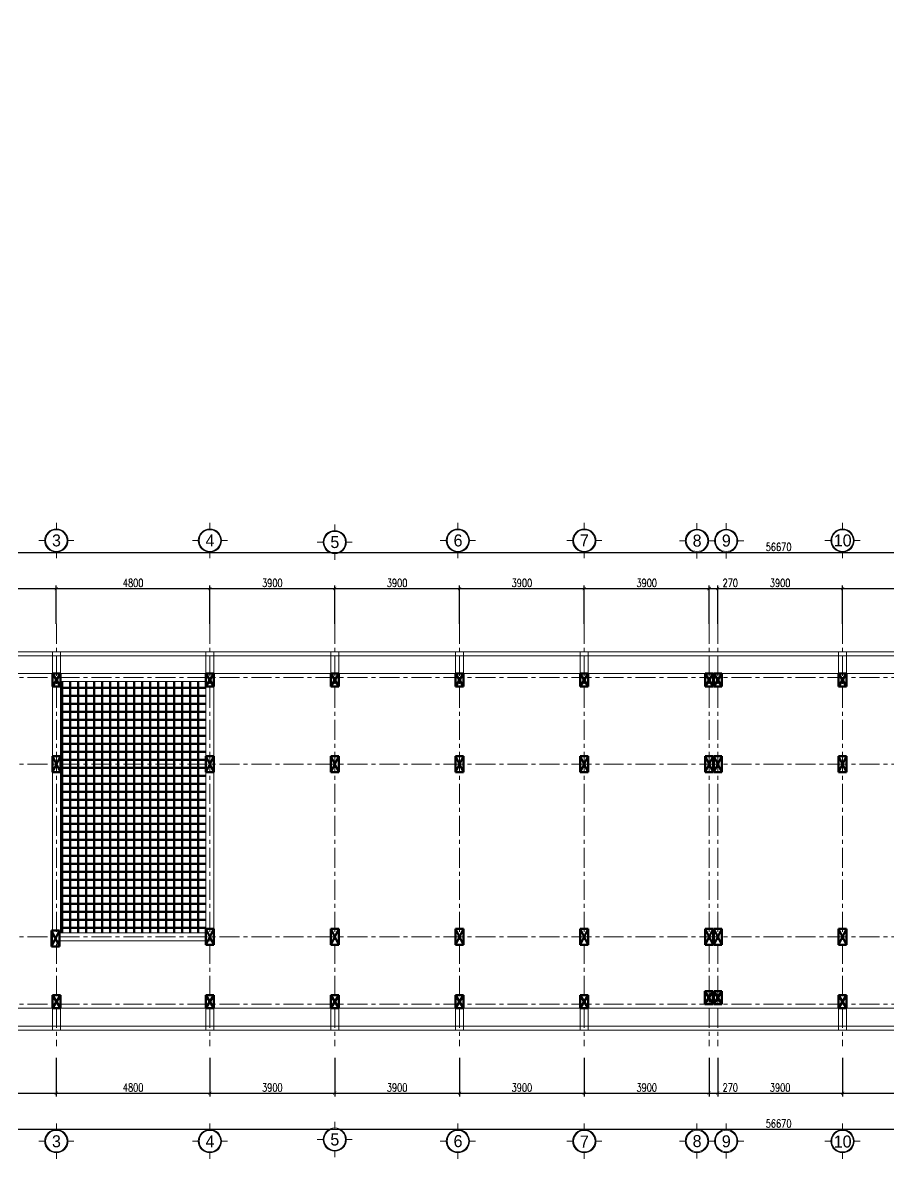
# Model space of a CAD drawing. Header units: millimetres. Extents: x 0 to 8478784, y 0 to 684185.
# Drawn here: x 3937279 to 3964334, y 260266 to 296436 of the extents above; entities that cross this region are included whole.
import ezdxf
from ezdxf.enums import TextEntityAlignment as Align

# ---------------------------------------------------------------- set-up
doc = ezdxf.new("R2010")
doc.units = ezdxf.units.MM
doc.header["$LTSCALE"] = 5000
doc.header["$MEASUREMENT"] = 0
doc.header["$PDMODE"] = 1
doc.header["$PDSIZE"] = -2
doc.linetypes.add('CENTER', pattern=[2, 1.25, -0.25, 0.25, -0.25])
for name, color, linetype, lineweight in [('00-XM.Dim', 8, 'Continuous', 15), ('00-XMT.Axes', 22, 'CENTER', 15), ('00-XMT.Text', 4, 'Continuous', 20), ('01-XMT.Columns', 2, 'Continuous', 25), ('02-XMT.Beams', 94, 'Continuous', 25), ('02-XMT.Beams-Text', 7, 'Continuous', 20), ('net thay', 7, 'Continuous', 15)]:
    doc.layers.add(name, color=color, linetype=linetype, lineweight=lineweight)
doc.styles.add('VnAvantH', font='VHAVAN.TTF')
doc.styles.add('vnsimli 0.7', font='vnsimli.shx', dxfattribs={"width": 0.75})
doc.dimstyles.new('XMT 1-1-100', dxfattribs={"dimscale": 100, "dimtxt": 2.5, "dimasz": 1, "dimexe": 1, "dimexo": 0, "dimgap": 0.5, "dimtad": 1, "dimdec": 0, "dimzin": 0, "dimdsep": 46, "dimtxsty": 'vnsimli 0.7', "dimblk": 'ARCHTICK', "dimcen": 1.5, "dimdle": 1, "dimclrd": 8, "dimclre": 8, "dimclrt": 116, "dimadec": 0, "dimazin": 0, "dimtfac": 1, "dimtdec": 0, "dimtofl": 0, "dimtmove": 0, "dimatfit": 3, "dimfxl": 0.18, "dimtolj": 1, "dimtzin": 0, "dimarcsym": 0})

# ---------------------------------------------------------------- blocks, each defined once
blk = doc.blocks.new('_ArchTick')
at = {"color": 0, "linetype": 'ByBlock', "const_width": 0.15}
blk.add_lwpolyline([(-0.5, -0.5), (0.5, 0.5)], dxfattribs=at)
blk = doc.blocks.new('*D354')
at = {"layer": '00-XM.Dim', "color": 8, "linetype": 'Continuous', "lineweight": -2, "transparency": 16777216}
for p, q in [((3930516, 276892), (3930516, 279996)), ((3987186, 278159), (3987186, 279996)), ((3930416, 279896), (3987286, 279896))]:
    blk.add_line(p, q, dxfattribs=at)
at = {"layer": 'Defpoints', "color": 0, "linetype": 'Continuous', "lineweight": 100, "transparency": 16777216}
for p in [(3987186, 279896), (3987186, 278159), (3930516, 276892)]:
    blk.add_point(p, dxfattribs=at)
at = {"layer": '00-XM.Dim', "color": 8, "linetype": 'Continuous', "lineweight": -2, "transparency": 16777216, "xscale": 100, "yscale": 100, "zscale": 100, "rotation": 180}
blk.add_blockref('_ArchTick', (3930516, 279896), dxfattribs=at)
at = {"layer": '00-XM.Dim', "color": 8, "linetype": 'Continuous', "lineweight": -2, "transparency": 16777216, "xscale": 100, "yscale": 100, "zscale": 100}
blk.add_blockref('_ArchTick', (3987186, 279896), dxfattribs=at)
at = {"layer": '00-XM.Dim', "color": 116, "linetype": 'Continuous', "lineweight": 15, "transparency": 16777216, "insert": (3960888, 280071), "char_height": 250, "attachment_point": 5, "style": 'vnsimli 0.7'}
blk.add_mtext('\\A1;56670', dxfattribs=at)
blk = doc.blocks.new('00-XMT-Axis symbol')
at = {"layer": '00-XMT.Axes', "linetype": 'Continuous'}
for p, q in [((0, 2.9), (0, 4.4)), ((-2.9, 0), (-4.4, 0)), ((2.9, 0), (4.4, 0)), ((0, -2.9), (0, -4.4))]:
    blk.add_line(p, q, dxfattribs=at)
blk.add_circle((0, 0), 2.9, dxfattribs=at)
at = {"layer": '00-XMT.Axes', "color": 7, "linetype": 'Continuous'}
blk.add_circle((0, 0), 2.7, dxfattribs=at)
at = {"layer": '00-XMT.Text', "color": 7, "style": 'VnAvantH'}
blk.add_attdef('00', text='', height=3, dxfattribs=at).set_placement((0.03, -1.47), align=Align.CENTER)
blk = doc.blocks.new('*D356')
at = {"layer": '00-XM.Dim', "color": 8, "linetype": 'Continuous', "lineweight": -2, "transparency": 16777216}
for p, q in [((3934316, 278771), (3938416, 278771)), ((3934416, 277670), (3934416, 278871)), ((3938316, 277670), (3938316, 278871))]:
    blk.add_line(p, q, dxfattribs=at)
at = {"layer": 'Defpoints', "color": 0, "linetype": 'Continuous', "lineweight": 100, "transparency": 16777216}
for p in [(3938316, 278771), (3934416, 277670), (3938316, 277670)]:
    blk.add_point(p, dxfattribs=at)
at = {"layer": '00-XM.Dim', "color": 8, "linetype": 'Continuous', "lineweight": -2, "transparency": 16777216, "xscale": 100, "yscale": 100, "zscale": 100, "rotation": 180}
blk.add_blockref('_ArchTick', (3934416, 278771), dxfattribs=at)
at = {"layer": '00-XM.Dim', "color": 8, "linetype": 'Continuous', "lineweight": -2, "transparency": 16777216, "xscale": 100, "yscale": 100, "zscale": 100}
blk.add_blockref('_ArchTick', (3938316, 278771), dxfattribs=at)
at = {"layer": '00-XM.Dim', "color": 116, "linetype": 'Continuous', "lineweight": 15, "transparency": 16777216, "insert": (3936366, 278946), "char_height": 250, "attachment_point": 5, "style": 'vnsimli 0.7'}
blk.add_mtext('\\A1;3900', dxfattribs=at)
blk = doc.blocks.new('*D357')
at = {"layer": '00-XM.Dim', "color": 8, "linetype": 'Continuous', "lineweight": -2, "transparency": 16777216}
for p, q in [((3938216, 278771), (3943216, 278771)), ((3938316, 277670), (3938316, 278871)), ((3943116, 277670), (3943116, 278871))]:
    blk.add_line(p, q, dxfattribs=at)
at = {"layer": 'Defpoints', "color": 0, "linetype": 'Continuous', "lineweight": 100, "transparency": 16777216}
for p in [(3943116, 278771), (3938316, 277670), (3943116, 277670)]:
    blk.add_point(p, dxfattribs=at)
at = {"layer": '00-XM.Dim', "color": 8, "linetype": 'Continuous', "lineweight": -2, "transparency": 16777216, "xscale": 100, "yscale": 100, "zscale": 100, "rotation": 180}
blk.add_blockref('_ArchTick', (3938316, 278771), dxfattribs=at)
at = {"layer": '00-XM.Dim', "color": 8, "linetype": 'Continuous', "lineweight": -2, "transparency": 16777216, "xscale": 100, "yscale": 100, "zscale": 100}
blk.add_blockref('_ArchTick', (3943116, 278771), dxfattribs=at)
at = {"layer": '00-XM.Dim', "color": 116, "linetype": 'Continuous', "lineweight": 15, "transparency": 16777216, "insert": (3940716, 278946), "char_height": 250, "attachment_point": 5, "style": 'vnsimli 0.7'}
blk.add_mtext('\\A1;4800', dxfattribs=at)
blk = doc.blocks.new('*D358')
at = {"layer": '00-XM.Dim', "color": 8, "linetype": 'Continuous', "lineweight": -2, "transparency": 16777216}
for p, q in [((3943016, 278771), (3947116, 278771)), ((3943116, 277670), (3943116, 278871)), ((3947016, 277670), (3947016, 278871))]:
    blk.add_line(p, q, dxfattribs=at)
at = {"layer": 'Defpoints', "color": 0, "linetype": 'Continuous', "lineweight": 100, "transparency": 16777216}
for p in [(3947016, 278771), (3943116, 277670), (3947016, 277670)]:
    blk.add_point(p, dxfattribs=at)
at = {"layer": '00-XM.Dim', "color": 8, "linetype": 'Continuous', "lineweight": -2, "transparency": 16777216, "xscale": 100, "yscale": 100, "zscale": 100, "rotation": 180}
blk.add_blockref('_ArchTick', (3943116, 278771), dxfattribs=at)
at = {"layer": '00-XM.Dim', "color": 8, "linetype": 'Continuous', "lineweight": -2, "transparency": 16777216, "xscale": 100, "yscale": 100, "zscale": 100}
blk.add_blockref('_ArchTick', (3947016, 278771), dxfattribs=at)
at = {"layer": '00-XM.Dim', "color": 116, "linetype": 'Continuous', "lineweight": 15, "transparency": 16777216, "insert": (3945066, 278946), "char_height": 250, "attachment_point": 5, "style": 'vnsimli 0.7'}
blk.add_mtext('\\A1;3900', dxfattribs=at)
blk = doc.blocks.new('*D359')
at = {"layer": '00-XM.Dim', "color": 8, "linetype": 'Continuous', "lineweight": -2, "transparency": 16777216}
for p, q in [((3946916, 278771), (3951016, 278771)), ((3947016, 277670), (3947016, 278871)), ((3950916, 277670), (3950916, 278871))]:
    blk.add_line(p, q, dxfattribs=at)
at = {"layer": 'Defpoints', "color": 0, "linetype": 'Continuous', "lineweight": 100, "transparency": 16777216}
for p in [(3950916, 278771), (3947016, 277670), (3950916, 277670)]:
    blk.add_point(p, dxfattribs=at)
at = {"layer": '00-XM.Dim', "color": 8, "linetype": 'Continuous', "lineweight": -2, "transparency": 16777216, "xscale": 100, "yscale": 100, "zscale": 100, "rotation": 180}
blk.add_blockref('_ArchTick', (3947016, 278771), dxfattribs=at)
at = {"layer": '00-XM.Dim', "color": 8, "linetype": 'Continuous', "lineweight": -2, "transparency": 16777216, "xscale": 100, "yscale": 100, "zscale": 100}
blk.add_blockref('_ArchTick', (3950916, 278771), dxfattribs=at)
at = {"layer": '00-XM.Dim', "color": 116, "linetype": 'Continuous', "lineweight": 15, "transparency": 16777216, "insert": (3948966, 278946), "char_height": 250, "attachment_point": 5, "style": 'vnsimli 0.7'}
blk.add_mtext('\\A1;3900', dxfattribs=at)
blk = doc.blocks.new('*D360')
at = {"layer": '00-XM.Dim', "color": 8, "linetype": 'Continuous', "lineweight": -2, "transparency": 16777216}
for p, q in [((3950816, 278771), (3954916, 278771)), ((3950916, 277670), (3950916, 278871)), ((3954816, 277670), (3954816, 278871))]:
    blk.add_line(p, q, dxfattribs=at)
at = {"layer": 'Defpoints', "color": 0, "linetype": 'Continuous', "lineweight": 100, "transparency": 16777216}
for p in [(3954816, 278771), (3950916, 277670), (3954816, 277670)]:
    blk.add_point(p, dxfattribs=at)
at = {"layer": '00-XM.Dim', "color": 8, "linetype": 'Continuous', "lineweight": -2, "transparency": 16777216, "xscale": 100, "yscale": 100, "zscale": 100, "rotation": 180}
blk.add_blockref('_ArchTick', (3950916, 278771), dxfattribs=at)
at = {"layer": '00-XM.Dim', "color": 8, "linetype": 'Continuous', "lineweight": -2, "transparency": 16777216, "xscale": 100, "yscale": 100, "zscale": 100}
blk.add_blockref('_ArchTick', (3954816, 278771), dxfattribs=at)
at = {"layer": '00-XM.Dim', "color": 116, "linetype": 'Continuous', "lineweight": 15, "transparency": 16777216, "insert": (3952866, 278946), "char_height": 250, "attachment_point": 5, "style": 'vnsimli 0.7'}
blk.add_mtext('\\A1;3900', dxfattribs=at)
blk = doc.blocks.new('*D361')
at = {"layer": '00-XM.Dim', "color": 8, "linetype": 'Continuous', "lineweight": -2, "transparency": 16777216}
for p, q in [((3954716, 278771), (3958816, 278771)), ((3954816, 277670), (3954816, 278871)), ((3958716, 277670), (3958716, 278871))]:
    blk.add_line(p, q, dxfattribs=at)
at = {"layer": 'Defpoints', "color": 0, "linetype": 'Continuous', "lineweight": 100, "transparency": 16777216}
for p in [(3958716, 278771), (3954816, 277670), (3958716, 277670)]:
    blk.add_point(p, dxfattribs=at)
at = {"layer": '00-XM.Dim', "color": 8, "linetype": 'Continuous', "lineweight": -2, "transparency": 16777216, "xscale": 100, "yscale": 100, "zscale": 100, "rotation": 180}
blk.add_blockref('_ArchTick', (3954816, 278771), dxfattribs=at)
at = {"layer": '00-XM.Dim', "color": 8, "linetype": 'Continuous', "lineweight": -2, "transparency": 16777216, "xscale": 100, "yscale": 100, "zscale": 100}
blk.add_blockref('_ArchTick', (3958716, 278771), dxfattribs=at)
at = {"layer": '00-XM.Dim', "color": 116, "linetype": 'Continuous', "lineweight": 15, "transparency": 16777216, "insert": (3956766, 278946), "char_height": 250, "attachment_point": 5, "style": 'vnsimli 0.7'}
blk.add_mtext('\\A1;3900', dxfattribs=at)
blk = doc.blocks.new('*D362')
at = {"layer": '00-XM.Dim', "color": 8, "linetype": 'Continuous', "lineweight": -2, "transparency": 16777216}
for p, q in [((3958616, 278771), (3958986, 278771)), ((3958716, 277670), (3958716, 278871)), ((3958986, 277670), (3958986, 278871)), ((3958986, 278771), (3959669, 278771))]:
    blk.add_line(p, q, dxfattribs=at)
at = {"layer": 'Defpoints', "color": 0, "linetype": 'Continuous', "lineweight": 100, "transparency": 16777216}
for p in [(3958986, 278771), (3958716, 277670), (3958986, 277670)]:
    blk.add_point(p, dxfattribs=at)
at = {"layer": '00-XM.Dim', "color": 8, "linetype": 'Continuous', "lineweight": -2, "transparency": 16777216, "xscale": 100, "yscale": 100, "zscale": 100, "rotation": 180}
blk.add_blockref('_ArchTick', (3958716, 278771), dxfattribs=at)
at = {"layer": '00-XM.Dim', "color": 8, "linetype": 'Continuous', "lineweight": -2, "transparency": 16777216, "xscale": 100, "yscale": 100, "zscale": 100}
blk.add_blockref('_ArchTick', (3958986, 278771), dxfattribs=at)
at = {"layer": '00-XM.Dim', "color": 116, "linetype": 'Continuous', "lineweight": 15, "transparency": 16777216, "insert": (3959378, 278946), "char_height": 250, "attachment_point": 5, "style": 'vnsimli 0.7'}
blk.add_mtext('\\A1;270', dxfattribs=at)
blk = doc.blocks.new('*D363')
at = {"layer": '00-XM.Dim', "color": 8, "linetype": 'Continuous', "lineweight": -2, "transparency": 16777216}
for p, q in [((3958886, 278771), (3962986, 278771)), ((3958986, 277670), (3958986, 278871)), ((3962886, 277670), (3962886, 278871))]:
    blk.add_line(p, q, dxfattribs=at)
at = {"layer": 'Defpoints', "color": 0, "linetype": 'Continuous', "lineweight": 100, "transparency": 16777216}
for p in [(3962886, 278771), (3958986, 277670), (3962886, 277670)]:
    blk.add_point(p, dxfattribs=at)
at = {"layer": '00-XM.Dim', "color": 8, "linetype": 'Continuous', "lineweight": -2, "transparency": 16777216, "xscale": 100, "yscale": 100, "zscale": 100, "rotation": 180}
blk.add_blockref('_ArchTick', (3958986, 278771), dxfattribs=at)
at = {"layer": '00-XM.Dim', "color": 8, "linetype": 'Continuous', "lineweight": -2, "transparency": 16777216, "xscale": 100, "yscale": 100, "zscale": 100}
blk.add_blockref('_ArchTick', (3962886, 278771), dxfattribs=at)
at = {"layer": '00-XM.Dim', "color": 116, "linetype": 'Continuous', "lineweight": 15, "transparency": 16777216, "insert": (3960936, 278946), "char_height": 250, "attachment_point": 5, "style": 'vnsimli 0.7'}
blk.add_mtext('\\A1;3900', dxfattribs=at)
blk = doc.blocks.new('*D364')
at = {"layer": '00-XM.Dim', "color": 8, "linetype": 'Continuous', "lineweight": -2, "transparency": 16777216}
for p, q in [((3962786, 278771), (3966886, 278771)), ((3962886, 277670), (3962886, 278871)), ((3966786, 277670), (3966786, 278871))]:
    blk.add_line(p, q, dxfattribs=at)
at = {"layer": 'Defpoints', "color": 0, "linetype": 'Continuous', "lineweight": 100, "transparency": 16777216}
for p in [(3966786, 278771), (3962886, 277670), (3966786, 277670)]:
    blk.add_point(p, dxfattribs=at)
at = {"layer": '00-XM.Dim', "color": 8, "linetype": 'Continuous', "lineweight": -2, "transparency": 16777216, "xscale": 100, "yscale": 100, "zscale": 100, "rotation": 180}
blk.add_blockref('_ArchTick', (3962886, 278771), dxfattribs=at)
at = {"layer": '00-XM.Dim', "color": 8, "linetype": 'Continuous', "lineweight": -2, "transparency": 16777216, "xscale": 100, "yscale": 100, "zscale": 100}
blk.add_blockref('_ArchTick', (3966786, 278771), dxfattribs=at)
at = {"layer": '00-XM.Dim', "color": 116, "linetype": 'Continuous', "lineweight": 15, "transparency": 16777216, "insert": (3964836, 278946), "char_height": 250, "attachment_point": 5, "style": 'vnsimli 0.7'}
blk.add_mtext('\\A1;3900', dxfattribs=at)
blk = doc.blocks.new('*D370')
at = {"layer": '00-XM.Dim', "color": 8, "linetype": 'Continuous', "lineweight": -2, "transparency": 16777216}
for p, q in [((3930516, 264885), (3930516, 261780)), ((3987186, 263617), (3987186, 261780)), ((3930416, 261880), (3987286, 261880))]:
    blk.add_line(p, q, dxfattribs=at)
at = {"layer": 'Defpoints', "color": 0, "linetype": 'Continuous', "lineweight": 100, "transparency": 16777216}
for p in [(3930516, 264885), (3987186, 263617), (3987186, 261880)]:
    blk.add_point(p, dxfattribs=at)
at = {"layer": '00-XM.Dim', "color": 8, "linetype": 'Continuous', "lineweight": -2, "transparency": 16777216, "xscale": 100, "yscale": 100, "zscale": 100, "rotation": 180}
blk.add_blockref('_ArchTick', (3930516, 261880), dxfattribs=at)
at = {"layer": '00-XM.Dim', "color": 8, "linetype": 'Continuous', "lineweight": -2, "transparency": 16777216, "xscale": 100, "yscale": 100, "zscale": 100}
blk.add_blockref('_ArchTick', (3987186, 261880), dxfattribs=at)
at = {"layer": '00-XM.Dim', "color": 116, "linetype": 'Continuous', "lineweight": 15, "transparency": 16777216, "insert": (3960888, 262055), "char_height": 250, "attachment_point": 5, "style": 'vnsimli 0.7'}
blk.add_mtext('\\A1;56670', dxfattribs=at)
blk = doc.blocks.new('*D328')
at = {"layer": '00-XM.Dim', "color": 8, "linetype": 'Continuous', "lineweight": -2, "transparency": 16777216}
for p, q in [((3934416, 264106), (3934416, 262905)), ((3938316, 264106), (3938316, 262905)), ((3934316, 263005), (3938416, 263005))]:
    blk.add_line(p, q, dxfattribs=at)
at = {"layer": 'Defpoints', "color": 0, "linetype": 'Continuous', "lineweight": 100, "transparency": 16777216}
for p in [(3934416, 264106), (3938316, 264106), (3938316, 263005)]:
    blk.add_point(p, dxfattribs=at)
at = {"layer": '00-XM.Dim', "color": 8, "linetype": 'Continuous', "lineweight": -2, "transparency": 16777216, "xscale": 100, "yscale": 100, "zscale": 100, "rotation": 180}
blk.add_blockref('_ArchTick', (3934416, 263005), dxfattribs=at)
at = {"layer": '00-XM.Dim', "color": 8, "linetype": 'Continuous', "lineweight": -2, "transparency": 16777216, "xscale": 100, "yscale": 100, "zscale": 100}
blk.add_blockref('_ArchTick', (3938316, 263005), dxfattribs=at)
at = {"layer": '00-XM.Dim', "color": 116, "linetype": 'Continuous', "lineweight": 15, "transparency": 16777216, "insert": (3936366, 263180), "char_height": 250, "attachment_point": 5, "style": 'vnsimli 0.7'}
blk.add_mtext('\\A1;3900', dxfattribs=at)
blk = doc.blocks.new('*D329')
at = {"layer": '00-XM.Dim', "color": 8, "linetype": 'Continuous', "lineweight": -2, "transparency": 16777216}
for p, q in [((3938316, 264106), (3938316, 262905)), ((3943116, 264106), (3943116, 262905)), ((3938216, 263005), (3943216, 263005))]:
    blk.add_line(p, q, dxfattribs=at)
at = {"layer": 'Defpoints', "color": 0, "linetype": 'Continuous', "lineweight": 100, "transparency": 16777216}
for p in [(3938316, 264106), (3943116, 264106), (3943116, 263005)]:
    blk.add_point(p, dxfattribs=at)
at = {"layer": '00-XM.Dim', "color": 8, "linetype": 'Continuous', "lineweight": -2, "transparency": 16777216, "xscale": 100, "yscale": 100, "zscale": 100, "rotation": 180}
blk.add_blockref('_ArchTick', (3938316, 263005), dxfattribs=at)
at = {"layer": '00-XM.Dim', "color": 8, "linetype": 'Continuous', "lineweight": -2, "transparency": 16777216, "xscale": 100, "yscale": 100, "zscale": 100}
blk.add_blockref('_ArchTick', (3943116, 263005), dxfattribs=at)
at = {"layer": '00-XM.Dim', "color": 116, "linetype": 'Continuous', "lineweight": 15, "transparency": 16777216, "insert": (3940716, 263180), "char_height": 250, "attachment_point": 5, "style": 'vnsimli 0.7'}
blk.add_mtext('\\A1;4800', dxfattribs=at)
blk = doc.blocks.new('*D330')
at = {"layer": '00-XM.Dim', "color": 8, "linetype": 'Continuous', "lineweight": -2, "transparency": 16777216}
for p, q in [((3943116, 264106), (3943116, 262905)), ((3947016, 264106), (3947016, 262905)), ((3943016, 263005), (3947116, 263005))]:
    blk.add_line(p, q, dxfattribs=at)
at = {"layer": 'Defpoints', "color": 0, "linetype": 'Continuous', "lineweight": 100, "transparency": 16777216}
for p in [(3943116, 264106), (3947016, 264106), (3947016, 263005)]:
    blk.add_point(p, dxfattribs=at)
at = {"layer": '00-XM.Dim', "color": 8, "linetype": 'Continuous', "lineweight": -2, "transparency": 16777216, "xscale": 100, "yscale": 100, "zscale": 100, "rotation": 180}
blk.add_blockref('_ArchTick', (3943116, 263005), dxfattribs=at)
at = {"layer": '00-XM.Dim', "color": 8, "linetype": 'Continuous', "lineweight": -2, "transparency": 16777216, "xscale": 100, "yscale": 100, "zscale": 100}
blk.add_blockref('_ArchTick', (3947016, 263005), dxfattribs=at)
at = {"layer": '00-XM.Dim', "color": 116, "linetype": 'Continuous', "lineweight": 15, "transparency": 16777216, "insert": (3945066, 263180), "char_height": 250, "attachment_point": 5, "style": 'vnsimli 0.7'}
blk.add_mtext('\\A1;3900', dxfattribs=at)
blk = doc.blocks.new('*D331')
at = {"layer": '00-XM.Dim', "color": 8, "linetype": 'Continuous', "lineweight": -2, "transparency": 16777216}
for p, q in [((3947016, 264106), (3947016, 262905)), ((3950916, 264106), (3950916, 262905)), ((3946916, 263005), (3951016, 263005))]:
    blk.add_line(p, q, dxfattribs=at)
at = {"layer": 'Defpoints', "color": 0, "linetype": 'Continuous', "lineweight": 100, "transparency": 16777216}
for p in [(3947016, 264106), (3950916, 264106), (3950916, 263005)]:
    blk.add_point(p, dxfattribs=at)
at = {"layer": '00-XM.Dim', "color": 8, "linetype": 'Continuous', "lineweight": -2, "transparency": 16777216, "xscale": 100, "yscale": 100, "zscale": 100, "rotation": 180}
blk.add_blockref('_ArchTick', (3947016, 263005), dxfattribs=at)
at = {"layer": '00-XM.Dim', "color": 8, "linetype": 'Continuous', "lineweight": -2, "transparency": 16777216, "xscale": 100, "yscale": 100, "zscale": 100}
blk.add_blockref('_ArchTick', (3950916, 263005), dxfattribs=at)
at = {"layer": '00-XM.Dim', "color": 116, "linetype": 'Continuous', "lineweight": 15, "transparency": 16777216, "insert": (3948966, 263180), "char_height": 250, "attachment_point": 5, "style": 'vnsimli 0.7'}
blk.add_mtext('\\A1;3900', dxfattribs=at)
blk = doc.blocks.new('*D332')
at = {"layer": '00-XM.Dim', "color": 8, "linetype": 'Continuous', "lineweight": -2, "transparency": 16777216}
for p, q in [((3950916, 264106), (3950916, 262905)), ((3954816, 264106), (3954816, 262905)), ((3950816, 263005), (3954916, 263005))]:
    blk.add_line(p, q, dxfattribs=at)
at = {"layer": 'Defpoints', "color": 0, "linetype": 'Continuous', "lineweight": 100, "transparency": 16777216}
for p in [(3950916, 264106), (3954816, 264106), (3954816, 263005)]:
    blk.add_point(p, dxfattribs=at)
at = {"layer": '00-XM.Dim', "color": 8, "linetype": 'Continuous', "lineweight": -2, "transparency": 16777216, "xscale": 100, "yscale": 100, "zscale": 100, "rotation": 180}
blk.add_blockref('_ArchTick', (3950916, 263005), dxfattribs=at)
at = {"layer": '00-XM.Dim', "color": 8, "linetype": 'Continuous', "lineweight": -2, "transparency": 16777216, "xscale": 100, "yscale": 100, "zscale": 100}
blk.add_blockref('_ArchTick', (3954816, 263005), dxfattribs=at)
at = {"layer": '00-XM.Dim', "color": 116, "linetype": 'Continuous', "lineweight": 15, "transparency": 16777216, "insert": (3952866, 263180), "char_height": 250, "attachment_point": 5, "style": 'vnsimli 0.7'}
blk.add_mtext('\\A1;3900', dxfattribs=at)
blk = doc.blocks.new('*D333')
at = {"layer": '00-XM.Dim', "color": 8, "linetype": 'Continuous', "lineweight": -2, "transparency": 16777216}
for p, q in [((3954816, 264106), (3954816, 262905)), ((3958716, 264106), (3958716, 262905)), ((3954716, 263005), (3958816, 263005))]:
    blk.add_line(p, q, dxfattribs=at)
at = {"layer": 'Defpoints', "color": 0, "linetype": 'Continuous', "lineweight": 100, "transparency": 16777216}
for p in [(3954816, 264106), (3958716, 264106), (3958716, 263005)]:
    blk.add_point(p, dxfattribs=at)
at = {"layer": '00-XM.Dim', "color": 8, "linetype": 'Continuous', "lineweight": -2, "transparency": 16777216, "xscale": 100, "yscale": 100, "zscale": 100, "rotation": 180}
blk.add_blockref('_ArchTick', (3954816, 263005), dxfattribs=at)
at = {"layer": '00-XM.Dim', "color": 8, "linetype": 'Continuous', "lineweight": -2, "transparency": 16777216, "xscale": 100, "yscale": 100, "zscale": 100}
blk.add_blockref('_ArchTick', (3958716, 263005), dxfattribs=at)
at = {"layer": '00-XM.Dim', "color": 116, "linetype": 'Continuous', "lineweight": 15, "transparency": 16777216, "insert": (3956766, 263180), "char_height": 250, "attachment_point": 5, "style": 'vnsimli 0.7'}
blk.add_mtext('\\A1;3900', dxfattribs=at)
blk = doc.blocks.new('*D334')
at = {"layer": '00-XM.Dim', "color": 8, "linetype": 'Continuous', "lineweight": -2, "transparency": 16777216}
for p, q in [((3958716, 264106), (3958716, 262905)), ((3958986, 264106), (3958986, 262905)), ((3958616, 263005), (3958986, 263005)), ((3958986, 263005), (3959669, 263005))]:
    blk.add_line(p, q, dxfattribs=at)
at = {"layer": 'Defpoints', "color": 0, "linetype": 'Continuous', "lineweight": 100, "transparency": 16777216}
for p in [(3958716, 264106), (3958986, 264106), (3958986, 263005)]:
    blk.add_point(p, dxfattribs=at)
at = {"layer": '00-XM.Dim', "color": 8, "linetype": 'Continuous', "lineweight": -2, "transparency": 16777216, "xscale": 100, "yscale": 100, "zscale": 100, "rotation": 180}
blk.add_blockref('_ArchTick', (3958716, 263005), dxfattribs=at)
at = {"layer": '00-XM.Dim', "color": 8, "linetype": 'Continuous', "lineweight": -2, "transparency": 16777216, "xscale": 100, "yscale": 100, "zscale": 100}
blk.add_blockref('_ArchTick', (3958986, 263005), dxfattribs=at)
at = {"layer": '00-XM.Dim', "color": 116, "linetype": 'Continuous', "lineweight": 15, "transparency": 16777216, "insert": (3959378, 263180), "char_height": 250, "attachment_point": 5, "style": 'vnsimli 0.7'}
blk.add_mtext('\\A1;270', dxfattribs=at)
blk = doc.blocks.new('*D335')
at = {"layer": '00-XM.Dim', "color": 8, "linetype": 'Continuous', "lineweight": -2, "transparency": 16777216}
for p, q in [((3958986, 264106), (3958986, 262905)), ((3962886, 264106), (3962886, 262905)), ((3958886, 263005), (3962986, 263005))]:
    blk.add_line(p, q, dxfattribs=at)
at = {"layer": 'Defpoints', "color": 0, "linetype": 'Continuous', "lineweight": 100, "transparency": 16777216}
for p in [(3958986, 264106), (3962886, 264106), (3962886, 263005)]:
    blk.add_point(p, dxfattribs=at)
at = {"layer": '00-XM.Dim', "color": 8, "linetype": 'Continuous', "lineweight": -2, "transparency": 16777216, "xscale": 100, "yscale": 100, "zscale": 100, "rotation": 180}
blk.add_blockref('_ArchTick', (3958986, 263005), dxfattribs=at)
at = {"layer": '00-XM.Dim', "color": 8, "linetype": 'Continuous', "lineweight": -2, "transparency": 16777216, "xscale": 100, "yscale": 100, "zscale": 100}
blk.add_blockref('_ArchTick', (3962886, 263005), dxfattribs=at)
at = {"layer": '00-XM.Dim', "color": 116, "linetype": 'Continuous', "lineweight": 15, "transparency": 16777216, "insert": (3960936, 263180), "char_height": 250, "attachment_point": 5, "style": 'vnsimli 0.7'}
blk.add_mtext('\\A1;3900', dxfattribs=at)
blk = doc.blocks.new('*D336')
at = {"layer": '00-XM.Dim', "color": 8, "linetype": 'Continuous', "lineweight": -2, "transparency": 16777216}
for p, q in [((3962886, 264106), (3962886, 262905)), ((3966786, 264106), (3966786, 262905)), ((3962786, 263005), (3966886, 263005))]:
    blk.add_line(p, q, dxfattribs=at)
at = {"layer": 'Defpoints', "color": 0, "linetype": 'Continuous', "lineweight": 100, "transparency": 16777216}
for p in [(3962886, 264106), (3966786, 264106), (3966786, 263005)]:
    blk.add_point(p, dxfattribs=at)
at = {"layer": '00-XM.Dim', "color": 8, "linetype": 'Continuous', "lineweight": -2, "transparency": 16777216, "xscale": 100, "yscale": 100, "zscale": 100, "rotation": 180}
blk.add_blockref('_ArchTick', (3962886, 263005), dxfattribs=at)
at = {"layer": '00-XM.Dim', "color": 8, "linetype": 'Continuous', "lineweight": -2, "transparency": 16777216, "xscale": 100, "yscale": 100, "zscale": 100}
blk.add_blockref('_ArchTick', (3966786, 263005), dxfattribs=at)
at = {"layer": '00-XM.Dim', "color": 116, "linetype": 'Continuous', "lineweight": 15, "transparency": 16777216, "insert": (3964836, 263180), "char_height": 250, "attachment_point": 5, "style": 'vnsimli 0.7'}
blk.add_mtext('\\A1;3900', dxfattribs=at)

msp = doc.modelspace()

# ---------------------------------------------------------------- hatches: boundary and pattern name
at = {"layer": '02-XMT.Beams', "lineweight": 100}
h = msp.add_hatch(dxfattribs=at)
h.set_pattern_fill('NET', color=256, scale=2000, style=0)
h.set_pattern_definition([(0, (0, -14077.5), (0, 250), []), (90, (0, -14077.5), (-250, 2e-14), [])])
h.paths.add_polyline_path([(3938441.5, 271413.2), (3938441.5, 268013.2), (3942991.5, 268013.2), (3942991.5, 275863.2), (3940621.5, 275863.2), (3938441.5, 275863.2)])

# ---------------------------------------------------------------- linework, layer by layer
at = {"layer": '00-XMT.Axes', "color": 8, "linetype": 'CENTER', "lineweight": 15, "ltscale": 0.1}
for p, q in [((3938316.5, 277670), (3938316.5, 264471.7)), ((3943116.5, 277670), (3943116.5, 264471.7)), ((3947016.5, 277670), (3947016.5, 264471.7)), ((3950916.5, 277670), (3950916.5, 264471.7)), ((3954816.5, 277670), (3954816.5, 264471.7)), ((3958716.5, 277670), (3958716.5, 264471.7)), ((3958986.5, 277670), (3958986.5, 264471.7)), ((3962886.5, 277670), (3962886.5, 264471.7)), ((3928416.3, 275988.2), (3989733.1, 275988.2)), ((3928416.3, 273288.2), (3989733.1, 273288.2)), ((3928416.3, 267888.2), (3989733.1, 267888.2)), ((3928416.3, 265788.2), (3989733.1, 265788.2))]:
    msp.add_line(p, q, dxfattribs=at)
at = {"layer": '01-XMT.Columns', "lineweight": 100}
for p, q in [((3938191.5, 276113.2), (3938441.5, 276113.2)), ((3938191.5, 275713.2), (3938191.5, 276113.2)), ((3938191.5, 276113.2), (3938441.5, 275713.2)), ((3938441.5, 276113.2), (3938191.5, 275713.2)), ((3938441.5, 276113.2), (3938441.5, 275713.2)), ((3938441.5, 275713.2), (3938441.5, 276113.2)), ((3942991.5, 276113.2), (3943241.5, 276113.2)), ((3942991.5, 275713.2), (3942991.5, 276113.2)), ((3942991.5, 276113.2), (3943241.5, 275713.2)), ((3943241.5, 276113.2), (3942991.5, 275713.2)), ((3943241.5, 276113.2), (3943241.5, 275713.2)), ((3943241.5, 275713.2), (3943241.5, 276113.2)), ((3946891.5, 276113.2), (3947141.5, 276113.2)), ((3946891.5, 275713.2), (3946891.5, 276113.2)), ((3946891.5, 276113.2), (3947141.5, 275713.2)), ((3947141.5, 276113.2), (3946891.5, 275713.2)), ((3947141.5, 276113.2), (3947141.5, 275713.2)), ((3947141.5, 275713.2), (3947141.5, 276113.2)), ((3950791.5, 276113.2), (3951041.5, 276113.2)), ((3950791.5, 275713.2), (3950791.5, 276113.2)), ((3950791.5, 276113.2), (3951041.5, 275713.2)), ((3951041.5, 276113.2), (3950791.5, 275713.2)), ((3951041.5, 276113.2), (3951041.5, 275713.2)), ((3951041.5, 275713.2), (3951041.5, 276113.2)), ((3954691.5, 276113.2), (3954941.5, 276113.2)), ((3954691.5, 275713.2), (3954691.5, 276113.2)), ((3954691.5, 276113.2), (3954941.5, 275713.2)), ((3954941.5, 276113.2), (3954691.5, 275713.2)), ((3954941.5, 276113.2), (3954941.5, 275713.2)), ((3954941.5, 275713.2), (3954941.5, 276113.2)), ((3958589.5, 276113.2), (3958839.5, 276113.2)), ((3958589.5, 275713.2), (3958589.5, 276113.2)), ((3958589.5, 276113.2), (3958839.5, 275713.2)), ((3958839.5, 276113.2), (3958589.5, 275713.2)), ((3958839.5, 276113.2), (3958839.5, 275713.2)), ((3958839.5, 275713.2), (3958839.5, 276113.2)), ((3958865.5, 276113.2), (3959115.5, 276113.2)), ((3958865.5, 275713.2), (3958865.5, 276113.2)), ((3958865.5, 276113.2), (3959115.5, 275713.2)), ((3959115.5, 276113.2), (3958865.5, 275713.2)), ((3959115.5, 276113.2), (3959115.5, 275713.2)), ((3959115.5, 275713.2), (3959115.5, 276113.2)), ((3962761.5, 276113.2), (3963011.5, 276113.2)), ((3962761.5, 275713.2), (3962761.5, 276113.2)), ((3962761.5, 276113.2), (3963011.5, 275713.2)), ((3963011.5, 276113.2), (3962761.5, 275713.2)), ((3963011.5, 276113.2), (3963011.5, 275713.2)), ((3963011.5, 275713.2), (3963011.5, 276113.2)), ((3938441.5, 275713.2), (3938191.5, 275713.2)), ((3943241.5, 275713.2), (3942991.5, 275713.2)), ((3947141.5, 275713.2), (3946891.5, 275713.2)), ((3951041.5, 275713.2), (3950791.5, 275713.2)), ((3954941.5, 275713.2), (3954691.5, 275713.2)), ((3958839.5, 275713.2), (3958589.5, 275713.2)), ((3959115.5, 275713.2), (3958865.5, 275713.2)), ((3963011.5, 275713.2), (3962761.5, 275713.2)), ((3938191.5, 273538.2), (3938441.5, 273538.2)), ((3938191.5, 273038.2), (3938191.5, 273538.2)), ((3938191.5, 273538.2), (3938441.5, 273038.2)), ((3938441.5, 273538.2), (3938191.5, 273038.2)), ((3938441.5, 273538.2), (3938441.5, 273038.2)), ((3942991.5, 273538.2), (3943241.5, 273538.2)), ((3942991.5, 273038.2), (3942991.5, 273538.2)), ((3942991.5, 273538.2), (3943241.5, 273038.2)), ((3943241.5, 273538.2), (3942991.5, 273038.2)), ((3943241.5, 273538.2), (3943241.5, 273038.2)), ((3946891.5, 273538.2), (3947141.5, 273538.2)), ((3946891.5, 273038.2), (3946891.5, 273538.2)), ((3946891.5, 273538.2), (3947141.5, 273038.2)), ((3947141.5, 273538.2), (3946891.5, 273038.2)), ((3947141.5, 273538.2), (3947141.5, 273038.2)), ((3950791.5, 273538.2), (3951041.5, 273538.2)), ((3950791.5, 273038.2), (3950791.5, 273538.2)), ((3950791.5, 273538.2), (3951041.5, 273038.2)), ((3951041.5, 273538.2), (3950791.5, 273038.2)), ((3951041.5, 273538.2), (3951041.5, 273038.2)), ((3954691.5, 273538.2), (3954941.5, 273538.2)), ((3954691.5, 273038.2), (3954691.5, 273538.2)), ((3954691.5, 273538.2), (3954941.5, 273038.2)), ((3954941.5, 273538.2), (3954691.5, 273038.2)), ((3954941.5, 273538.2), (3954941.5, 273038.2)), ((3958591.5, 273538.2), (3958841.5, 273538.2)), ((3958591.5, 273038.2), (3958591.5, 273538.2)), ((3958591.5, 273538.2), (3958841.5, 273038.2)), ((3958841.5, 273538.2), (3958591.5, 273038.2)), ((3958841.5, 273538.2), (3958841.5, 273038.2)), ((3958861.5, 273538.2), (3959111.5, 273538.2)), ((3958861.5, 273038.2), (3958861.5, 273538.2)), ((3958861.5, 273538.2), (3959111.5, 273038.2)), ((3959111.5, 273538.2), (3958861.5, 273038.2)), ((3959111.5, 273538.2), (3959111.5, 273038.2)), ((3962761.5, 273538.2), (3963011.5, 273538.2)), ((3962761.5, 273038.2), (3962761.5, 273538.2)), ((3962761.5, 273538.2), (3963011.5, 273038.2)), ((3963011.5, 273538.2), (3962761.5, 273038.2)), ((3963011.5, 273538.2), (3963011.5, 273038.2)), ((3938441.5, 273038.2), (3938191.5, 273038.2)), ((3943241.5, 273038.2), (3942991.5, 273038.2)), ((3947141.5, 273038.2), (3946891.5, 273038.2)), ((3951041.5, 273038.2), (3950791.5, 273038.2)), ((3954941.5, 273038.2), (3954691.5, 273038.2)), ((3958841.5, 273038.2), (3958591.5, 273038.2)), ((3959111.5, 273038.2), (3958861.5, 273038.2)), ((3963011.5, 273038.2), (3962761.5, 273038.2)), ((3938168.7, 268092.6), (3938418.7, 268092.6)), ((3938168.7, 267592.6), (3938168.7, 268092.6)), ((3938168.7, 268092.6), (3938418.7, 267592.6)), ((3938418.7, 268092.6), (3938168.7, 267592.6)), ((3938418.7, 268092.6), (3938418.7, 267592.6)), ((3942991.5, 268138.2), (3943241.5, 268138.2)), ((3942991.5, 267638.2), (3942991.5, 268138.2)), ((3942991.5, 268138.2), (3943241.5, 267638.2)), ((3943241.5, 268138.2), (3942991.5, 267638.2)), ((3943241.5, 268138.2), (3943241.5, 267638.2)), ((3946891.5, 268138.2), (3947141.5, 268138.2)), ((3946891.5, 267638.2), (3946891.5, 268138.2)), ((3946891.5, 268138.2), (3947141.5, 267638.2)), ((3947141.5, 268138.2), (3946891.5, 267638.2)), ((3947141.5, 268138.2), (3947141.5, 267638.2)), ((3950791.5, 268138.2), (3951041.5, 268138.2)), ((3950791.5, 267638.2), (3950791.5, 268138.2)), ((3950791.5, 268138.2), (3951041.5, 267638.2)), ((3951041.5, 268138.2), (3950791.5, 267638.2)), ((3951041.5, 268138.2), (3951041.5, 267638.2)), ((3954691.5, 268138.2), (3954941.5, 268138.2)), ((3954691.5, 267638.2), (3954691.5, 268138.2)), ((3954691.5, 268138.2), (3954941.5, 267638.2)), ((3954941.5, 268138.2), (3954691.5, 267638.2)), ((3954941.5, 268138.2), (3954941.5, 267638.2)), ((3958591.5, 268138.2), (3958841.5, 268138.2)), ((3958591.5, 267638.2), (3958591.5, 268138.2)), ((3958591.5, 268138.2), (3958841.5, 267638.2)), ((3958841.5, 268138.2), (3958591.5, 267638.2)), ((3958841.5, 268138.2), (3958841.5, 267638.2)), ((3958861.5, 268138.2), (3959111.5, 268138.2)), ((3958861.5, 267638.2), (3958861.5, 268138.2)), ((3958861.5, 268138.2), (3959111.5, 267638.2)), ((3959111.5, 268138.2), (3958861.5, 267638.2)), ((3959111.5, 268138.2), (3959111.5, 267638.2)), ((3962761.5, 268138.2), (3963011.5, 268138.2)), ((3962761.5, 267638.2), (3962761.5, 268138.2)), ((3962761.5, 268138.2), (3963011.5, 267638.2)), ((3963011.5, 268138.2), (3962761.5, 267638.2)), ((3963011.5, 268138.2), (3963011.5, 267638.2)), ((3938418.7, 267592.6), (3938168.7, 267592.6)), ((3943241.5, 267638.2), (3942991.5, 267638.2)), ((3947141.5, 267638.2), (3946891.5, 267638.2)), ((3951041.5, 267638.2), (3950791.5, 267638.2)), ((3954941.5, 267638.2), (3954691.5, 267638.2)), ((3958841.5, 267638.2), (3958591.5, 267638.2)), ((3959111.5, 267638.2), (3958861.5, 267638.2)), ((3963011.5, 267638.2), (3962761.5, 267638.2)), ((3938191.5, 266063.2), (3938441.5, 266063.2)), ((3938191.5, 265663.2), (3938191.5, 266063.2)), ((3938191.5, 266063.2), (3938441.5, 265663.2)), ((3938441.5, 266063.2), (3938191.5, 265663.2)), ((3938441.5, 266063.2), (3938441.5, 265663.2)), ((3938441.5, 265663.2), (3938441.5, 266063.2)), ((3942991.5, 266063.2), (3943241.5, 266063.2)), ((3942991.5, 265663.2), (3942991.5, 266063.2)), ((3942991.5, 266063.2), (3943241.5, 265663.2)), ((3943241.5, 266063.2), (3942991.5, 265663.2)), ((3943241.5, 266063.2), (3943241.5, 265663.2)), ((3943241.5, 265663.2), (3943241.5, 266063.2)), ((3946891.5, 266063.2), (3947141.5, 266063.2)), ((3946891.5, 265663.2), (3946891.5, 266063.2)), ((3946891.5, 266063.2), (3947141.5, 265663.2)), ((3947141.5, 266063.2), (3946891.5, 265663.2)), ((3947141.5, 266063.2), (3947141.5, 265663.2)), ((3947141.5, 265663.2), (3947141.5, 266063.2)), ((3950791.5, 266063.2), (3951041.5, 266063.2)), ((3950791.5, 265663.2), (3950791.5, 266063.2)), ((3950791.5, 266063.2), (3951041.5, 265663.2)), ((3951041.5, 266063.2), (3950791.5, 265663.2)), ((3951041.5, 266063.2), (3951041.5, 265663.2)), ((3951041.5, 265663.2), (3951041.5, 266063.2)), ((3954691.5, 266063.2), (3954941.5, 266063.2)), ((3954691.5, 265663.2), (3954691.5, 266063.2)), ((3954691.5, 266063.2), (3954941.5, 265663.2)), ((3954941.5, 266063.2), (3954691.5, 265663.2)), ((3954941.5, 266063.2), (3954941.5, 265663.2)), ((3954941.5, 265663.2), (3954941.5, 266063.2)), ((3958583, 266188.2), (3958833, 266188.2)), ((3958583, 265788.2), (3958583, 266188.2)), ((3958583, 266188.2), (3958833, 265788.2)), ((3958833, 266188.2), (3958583, 265788.2)), ((3958833, 266188.2), (3958833, 265788.2)), ((3958833, 265788.2), (3958833, 266188.2)), ((3958863.5, 266188.2), (3959113.5, 266188.2)), ((3958863.5, 265788.2), (3958863.5, 266188.2)), ((3958863.5, 266188.2), (3959113.5, 265788.2)), ((3959113.5, 266188.2), (3958863.5, 265788.2)), ((3959113.5, 266188.2), (3959113.5, 265788.2)), ((3959113.5, 265788.2), (3959113.5, 266188.2)), ((3962761.5, 266063.2), (3963011.5, 266063.2)), ((3962761.5, 265663.2), (3962761.5, 266063.2)), ((3962761.5, 266063.2), (3963011.5, 265663.2)), ((3963011.5, 266063.2), (3962761.5, 265663.2)), ((3963011.5, 266063.2), (3963011.5, 265663.2)), ((3963011.5, 265663.2), (3963011.5, 266063.2)), ((3938441.5, 265663.2), (3938191.5, 265663.2)), ((3943241.5, 265663.2), (3942991.5, 265663.2)), ((3947141.5, 265663.2), (3946891.5, 265663.2)), ((3951041.5, 265663.2), (3950791.5, 265663.2)), ((3954941.5, 265663.2), (3954691.5, 265663.2)), ((3958833, 265788.2), (3958583, 265788.2)), ((3959113.5, 265788.2), (3958863.5, 265788.2)), ((3963011.5, 265663.2), (3962761.5, 265663.2))]:
    msp.add_line(p, q, dxfattribs=at)
at = {"layer": '02-XMT.Beams', "linetype": 'ByBlock', "lineweight": 15}
for p, q in [((3929465.5, 276798.2), (3988786.5, 276798.2)), ((3938191.5, 276113.2), (3938191.5, 276798.2)), ((3938441.5, 276798.2), (3938441.5, 276113.2)), ((3942991.5, 276113.2), (3942991.5, 276798.2)), ((3943241.5, 276798.2), (3943241.5, 276113.2)), ((3946891.5, 276113.2), (3946891.5, 276798.2)), ((3947141.5, 276798.2), (3947141.5, 276113.2)), ((3950791.5, 276113.2), (3950791.5, 276798.2)), ((3951041.5, 276798.2), (3951041.5, 276113.2)), ((3954691.5, 276113.2), (3954691.5, 276798.2)), ((3954941.5, 276798.2), (3954941.5, 276113.2)), ((3962761.5, 276113.2), (3962761.5, 276798.2)), ((3963011.5, 276798.2), (3963011.5, 276113.2)), ((3929465.5, 276673.2), (3988786.5, 276673.2)), ((3930391.5, 276113.2), (3987311.5, 276113.2)), ((3938191.5, 267763.2), (3938191.5, 276113.2)), ((3938316.5, 276113.2), (3943241.5, 276113.2)), ((3943241.5, 276113.2), (3943241.5, 275863.2)), ((3938441.5, 275863.2), (3942991.5, 275863.2)), ((3938441.5, 275863.2), (3938441.5, 271413.2)), ((3938441.5, 274922.8), (3938441.5, 275713.2)), ((3938736.5, 275863.2), (3940076.5, 275863.2)), ((3940076.5, 275863.2), (3940371.5, 275863.2)), ((3940621.5, 275863.2), (3942991.5, 275863.2)), ((3942991.5, 268013.2), (3942991.5, 275863.2)), ((3943241.5, 275863.2), (3943241.5, 268013.2)), ((3938441.5, 273413.2), (3938441.5, 274799.3)), ((3938441.5, 268013.2), (3938441.5, 273163.2)), ((3942991.5, 268013.2), (3942991.5, 268213.2)), ((3943241.5, 268213.2), (3943241.5, 267763.2)), ((3943241.5, 267763.2), (3938191.5, 267763.2)), ((3938191.5, 267763.2), (3938316.5, 267763.2)), ((3938316.5, 267763.2), (3938191.5, 267763.2)), ((3938441.5, 268013.2), (3942991.5, 268013.2)), ((3943241.5, 267763.2), (3943241.5, 267888.2)), ((3943241.5, 267888.2), (3943241.5, 267763.2)), ((3930391.5, 265663.2), (3987311.5, 265663.2)), ((3938191.5, 264978.2), (3938191.5, 265663.2)), ((3938441.5, 265663.2), (3938441.5, 264978.2)), ((3942991.5, 264978.2), (3942991.5, 265663.2)), ((3943241.5, 265663.2), (3943241.5, 264978.2)), ((3946891.5, 264978.2), (3946891.5, 265663.2)), ((3947141.5, 265663.2), (3947141.5, 264978.2)), ((3950791.5, 264978.2), (3950791.5, 265663.2)), ((3951041.5, 265663.2), (3951041.5, 264978.2)), ((3954691.5, 264978.2), (3954691.5, 265663.2)), ((3954941.5, 265663.2), (3954941.5, 264978.2)), ((3962761.5, 264978.2), (3962761.5, 265663.2)), ((3963011.5, 265663.2), (3963011.5, 264978.2)), ((3928916.5, 265103.2), (3988786.5, 265103.2)), ((3928916.5, 264978.2), (3988786.5, 264978.2))]:
    msp.add_line(p, q, dxfattribs=at)
at = {"layer": '02-XMT.Beams-Text', "linetype": 'Continuous', "lineweight": 15}
for p, q in [((3958701.5, 276113.2), (3958971.5, 276113.2)), ((3958971.5, 276113.2), (3958701.5, 276113.2)), ((3958701.5, 276113.2), (3958836.5, 276113.2)), ((3958971.5, 276113.2), (3958836.5, 276113.2))]:
    msp.add_line(p, q, dxfattribs=at)
at = {"layer": 'net thay', "linetype": 'CENTER', "lineweight": 15}
msp.add_circle((3911642, 421190.5), 262994, dxfattribs=at)

# ---------------------------------------------------------------- block references
at = {"layer": '00-XM.Dim', "linetype": 'CENTER', "lineweight": 15, "xscale": 125, "yscale": 125, "zscale": 125}
for p, values in [((3938316.5, 280271.4), {'00': '3'}), ((3943116.5, 280271.4), {'00': '4'}), ((3947016.5, 280221.4), {'00': '5'}), ((3950866.5, 280271.4), {'00': '6'}), ((3954816.5, 280271.4), {'00': '7'}), ((3958337.9, 280265.6), {'00': '8'}), ((3959250.4, 280265.6), {'00': '9'}), ((3962886.5, 280271.4), {'00': '10'})]:
    msp.add_blockref('00-XMT-Axis symbol', p, dxfattribs=at).add_auto_attribs(values)
at = {"layer": '00-XM.Dim', "linetype": 'CENTER', "lineweight": 15}
ref = msp.add_blockref('00-XMT-Axis symbol', (3938316.5, 261505.1), dxfattribs=dict(at, xscale=-125, yscale=125, zscale=125, rotation=180))
ref.add_attrib('00', '3', dxfattribs={"layer": '00-XMT.Text', "color": 7, "height": 375, "style": 'VnAvantH'}).set_placement((3938319.6, 261314.6), align=Align.CENTER)
ref = msp.add_blockref('00-XMT-Axis symbol', (3943116.5, 261505.1), dxfattribs=dict(at, xscale=-125, yscale=125, zscale=125, rotation=180))
ref.add_attrib('00', '4', dxfattribs={"layer": '00-XMT.Text', "color": 7, "height": 375, "style": 'VnAvantH'}).set_placement((3943119.6, 261314.1), align=Align.CENTER)
ref = msp.add_blockref('00-XMT-Axis symbol', (3947016.5, 261555.1), dxfattribs=dict(at, xscale=-125, yscale=125, zscale=125, rotation=180))
ref.add_attrib('00', '5', dxfattribs={"layer": '00-XMT.Text', "color": 7, "height": 375, "style": 'VnAvantH'}).set_placement((3947019.6, 261370.8), align=Align.CENTER)
ref = msp.add_blockref('00-XMT-Axis symbol', (3950866.5, 261505.1), dxfattribs=dict(at, xscale=-125, yscale=125, zscale=125, rotation=180))
ref.add_attrib('00', '6', dxfattribs={"layer": '00-XMT.Text', "color": 7, "height": 375, "style": 'VnAvantH'}).set_placement((3950869.6, 261320.8), align=Align.CENTER)
ref = msp.add_blockref('00-XMT-Axis symbol', (3954816.5, 261505.1), dxfattribs=dict(at, xscale=-125, yscale=125, zscale=125, rotation=180))
ref.add_attrib('00', '7', dxfattribs={"layer": '00-XMT.Text', "color": 7, "height": 375, "style": 'VnAvantH'}).set_placement((3954819.6, 261307.9), align=Align.CENTER)
ref = msp.add_blockref('00-XMT-Axis symbol', (3958337.9, 261510.9), dxfattribs=dict(at, xscale=-125, yscale=125, zscale=125, rotation=180))
ref.add_attrib('00', '8', dxfattribs={"layer": '00-XMT.Text', "color": 7, "height": 375, "style": 'VnAvantH'}).set_placement((3958341.1, 261320.4), align=Align.CENTER)
ref = msp.add_blockref('00-XMT-Axis symbol', (3959250.4, 261510.9), dxfattribs=dict(at, xscale=-125, yscale=125, zscale=125, rotation=180))
ref.add_attrib('00', '9', dxfattribs={"layer": '00-XMT.Text', "color": 7, "height": 375, "style": 'VnAvantH'}).set_placement((3959253.6, 261313.7), align=Align.CENTER)
ref = msp.add_blockref('00-XMT-Axis symbol', (3962886.5, 261505.1), dxfattribs=dict(at, xscale=-125, yscale=125, zscale=125, rotation=180))
ref.add_attrib('00', '10', dxfattribs={"layer": '00-XMT.Text', "color": 7, "height": 375, "style": 'VnAvantH'}).set_placement((3962889.6, 261307.9), align=Align.CENTER)

# ---------------------------------------------------------------- dimensions: what is measured, and where the dimension line sits
at = {"layer": '00-XM.Dim', "linetype": 'Continuous', "lineweight": 15}
for base, p1, p2, picture, middle in [((3987186.5, 279896.4), (3930516.5, 276891.6), (3987186.5, 278159.2), '*D354', (3960887.7, 279896.4)), ((3987186.5, 261880.1), (3930516.5, 264884.8), (3987186.5, 263617.2), '*D370', (3960887.7, 261880.1))]:
    dim = msp.add_linear_dim(base=base, p1=p1, p2=p2, dimstyle='XMT 1-1-100', dxfattribs=at)
    dim.commit()
    dim.dimension.update_dxf_attribs({"geometry": picture, "text_midpoint": middle, "dimtype": 160})
for base, p1, p2, picture, middle in [((3938316.5, 278771.4), (3934416.5, 277670), (3938316.5, 277670), '*D356', (3936366.5, 278946.4)), ((3943116.5, 278771.4), (3938316.5, 277670), (3943116.5, 277670), '*D357', (3940716.5, 278946.4)), ((3947016.5, 278771.4), (3943116.5, 277670), (3947016.5, 277670), '*D358', (3945066.5, 278946.4)), ((3950916.5, 278771.4), (3947016.5, 277670), (3950916.5, 277670), '*D359', (3948966.5, 278946.4)), ((3954816.5, 278771.4), (3950916.5, 277670), (3954816.5, 277670), '*D360', (3952866.5, 278946.4)), ((3958716.5, 278771.4), (3954816.5, 277670), (3958716.5, 277670), '*D361', (3956766.5, 278946.4)), ((3958986.5, 278771.4), (3958716.5, 277670), (3958986.5, 277670), '*D362', (3959377.5, 278946.4)), ((3962886.5, 278771.4), (3958986.5, 277670), (3962886.5, 277670), '*D363', (3960936.5, 278946.4)), ((3966786.5, 278771.4), (3962886.5, 277670), (3966786.5, 277670), '*D364', (3964836.5, 278946.4)), ((3938316.5, 263005.1), (3934416.5, 264106.5), (3938316.5, 264106.5), '*D328', (3936366.5, 263180.1)), ((3943116.5, 263005.1), (3938316.5, 264106.5), (3943116.5, 264106.5), '*D329', (3940716.5, 263180.1)), ((3947016.5, 263005.1), (3943116.5, 264106.5), (3947016.5, 264106.5), '*D330', (3945066.5, 263180.1)), ((3950916.5, 263005.1), (3947016.5, 264106.5), (3950916.5, 264106.5), '*D331', (3948966.5, 263180.1)), ((3954816.5, 263005.1), (3950916.5, 264106.5), (3954816.5, 264106.5), '*D332', (3952866.5, 263180.1)), ((3958716.5, 263005.1), (3954816.5, 264106.5), (3958716.5, 264106.5), '*D333', (3956766.5, 263180.1)), ((3958986.5, 263005.1), (3958716.5, 264106.5), (3958986.5, 264106.5), '*D334', (3959377.5, 263180.1)), ((3962886.5, 263005.1), (3958986.5, 264106.5), (3962886.5, 264106.5), '*D335', (3960936.5, 263180.1)), ((3966786.5, 263005.1), (3962886.5, 264106.5), (3966786.5, 264106.5), '*D336', (3964836.5, 263180.1))]:
    dim = msp.add_linear_dim(base=base, p1=p1, p2=p2, dimstyle='XMT 1-1-100', dxfattribs=at)
    dim.commit()
    dim.dimension.update_dxf_attribs({"geometry": picture, "text_midpoint": middle})

doc.saveas('drawing.dxf')
